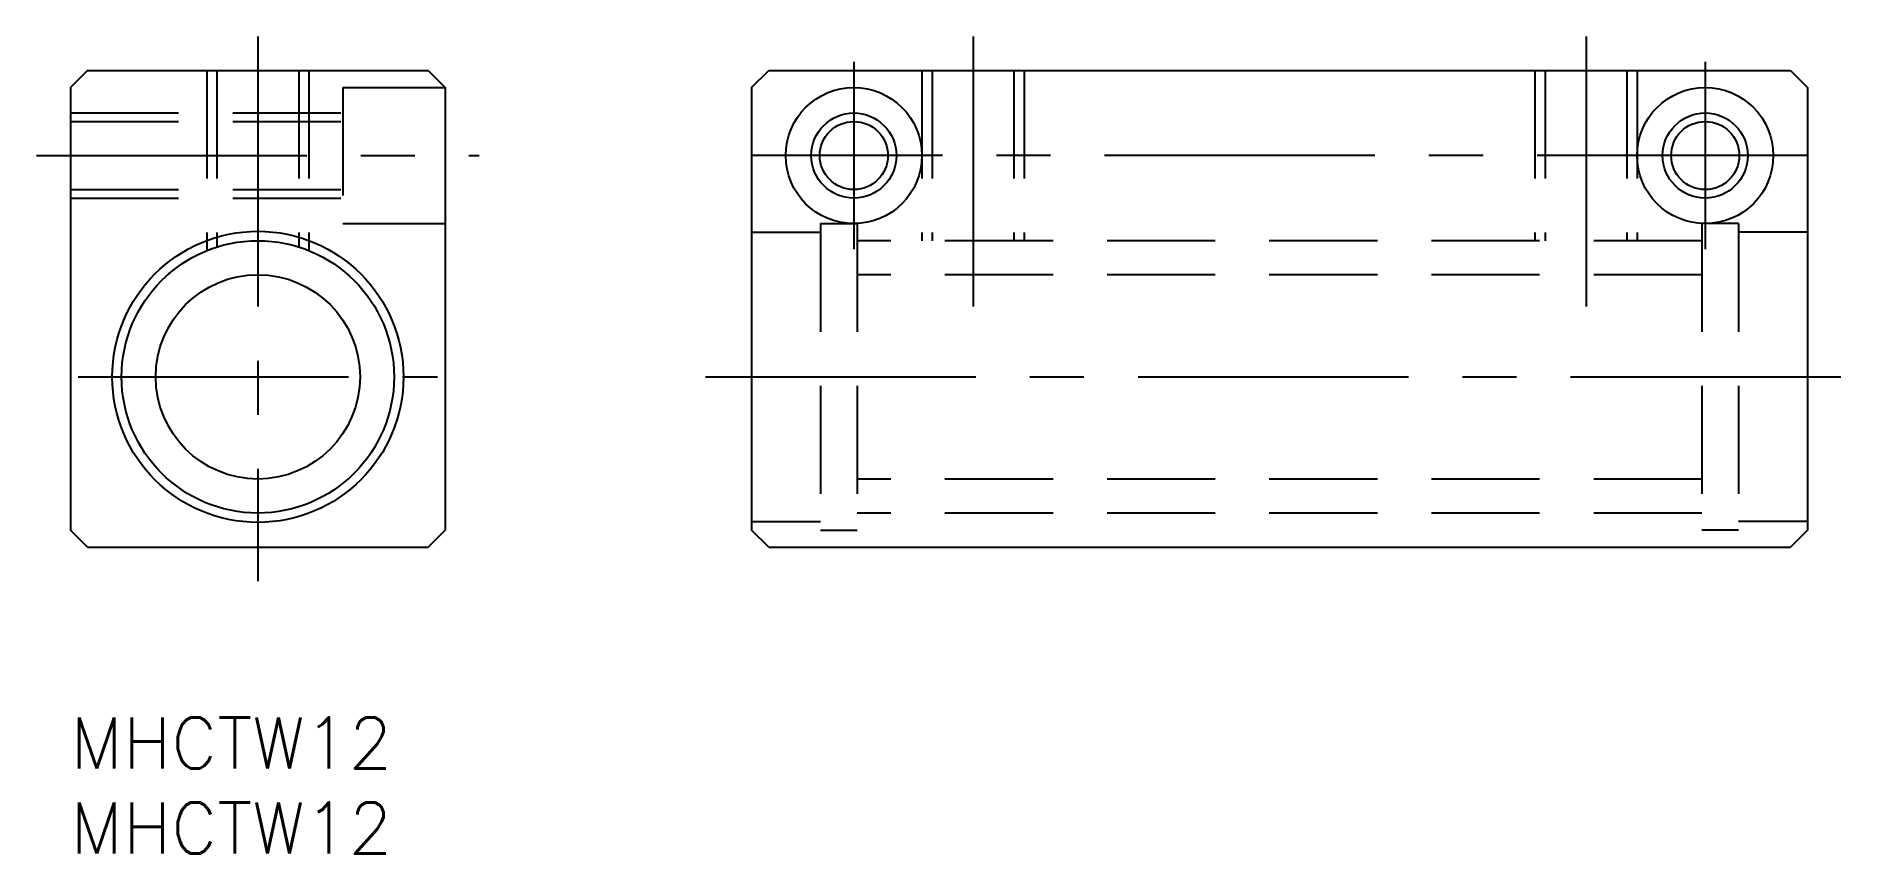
# Model space of a CAD drawing. Extents: x -2 to 105, y -8 to 40.
import ezdxf

# ---------------------------------------------------------------- set-up
doc = ezdxf.new("R2010")
doc.units = 0
doc.header["$LTSCALE"] = 0.5
doc.linetypes.add('CENTER', pattern=[50.8, 31.75, -6.35, 6.35, -6.35])
doc.linetypes.add('DASHED', pattern=[19.05, 12.7, -6.35])
for name, color, linetype in [('MSM_CENTER', 1, 'CENTER'), ('MSM_CONTINUOUS', 7, 'CONTINUOUS'), ('MSM_DASHED', 4, 'DASHED'), ('MSM_NARROW', 5, 'CONTINUOUS'), ('MSM_PART_NUMBER', 7, 'CONTINUOUS')]:
    doc.layers.add(name, color=color, linetype=linetype)
doc.styles.get("Standard").update_dxf_attribs({"font": 'txt.shx', "height": 3, "bigfont": 'bigfont.shx'})

msp = doc.modelspace()

# ---------------------------------------------------------------- linework, layer by layer
at = {"layer": 'MSM_CENTER'}
for p, q in [((11, 40), (11, 8)), ((53, 40), (53, 24)), ((89, 40), (89, 24)), ((46, 38.5), (46, 27.5)), ((96, 38.5), (96, 27.5)), ((-2, 33), (24, 33)), ((102, 33), (40, 33)), ((0.45, 20), (21.55, 20)), ((37.29, 20), (105.12, 20))]:
    msp.add_line(p, q, dxfattribs=at)
at = {"layer": 'MSM_CONTINUOUS'}
for p, q in [((1, 38), (0, 37)), ((1, 38), (21, 38)), ((4, 38), (4, 38)), ((21, 38), (22, 37)), ((40, 37), (41, 38)), ((41, 38), (101, 38)), ((101, 38), (102, 37)), ((0, 37), (0, 11)), ((22, 37), (22, 11)), ((40, 37), (40, 11)), ((102, 37), (102, 11)), ((1, 10), (0, 11)), ((22, 11), (21, 10)), ((41, 10), (40, 11)), ((102, 11), (101, 10)), ((1, 10), (21, 10)), ((41, 10), (101, 10))]:
    msp.add_line(p, q, dxfattribs=at)
for centre, radius in [((46, 33), 4), ((96, 33), 4), ((46, 33), 2), ((96, 33), 2), ((11, 20), 8.55), ((11, 20), 8), ((11, 20), 6)]:
    msp.add_circle(centre, radius, dxfattribs=at)
at = {"layer": 'MSM_DASHED'}
for p, q in [((8, 38), (8, 27.41)), ((8.6, 38), (8.6, 27.63)), ((13.4, 38), (13.4, 27.63)), ((14, 38), (14, 27.41)), ((50, 38), (50, 28)), ((50.6, 38), (50.6, 28)), ((55.4, 38), (55.4, 28)), ((56, 38), (56, 28)), ((86, 38), (86, 28)), ((86.6, 38), (86.6, 28)), ((91.4, 38), (91.4, 28)), ((92, 38), (92, 28)), ((16, 37), (16, 29)), ((16, 37), (22, 37)), ((0, 35.5), (16, 35.5)), ((0, 35), (16, 35)), ((0, 31), (16, 31)), ((0, 30.5), (16, 30.5)), ((16, 29), (22, 29)), ((44.05, 29), (44.05, 11)), ((44.05, 29), (46.2, 29)), ((46.2, 29), (46.2, 11)), ((95.8, 29), (95.8, 11)), ((97.95, 29), (95.8, 29)), ((97.95, 29), (97.95, 11)), ((40, 28.5), (44.05, 28.5)), ((95.8, 28), (46.2, 28)), ((102, 28.5), (97.95, 28.5)), ((95.8, 26), (46.2, 26)), ((95.8, 14), (46.2, 14)), ((95.8, 12), (46.2, 12)), ((40, 11.5), (44.05, 11.5)), ((44.05, 11), (46.2, 11)), ((97.95, 11), (95.8, 11)), ((102, 11.5), (97.95, 11.5))]:
    msp.add_line(p, q, dxfattribs=at)
at = {"layer": 'MSM_NARROW'}
for centre in [(46, 33), (96, 33)]:
    msp.add_circle(centre, 2.5, dxfattribs=at)

# ---------------------------------------------------------------- texts
at = {"layer": 'MSM_PART_NUMBER'}
for p in [(0, -3), (0, -8)]:
    msp.add_text('MHCTW12', height=3, dxfattribs=at).set_placement(p)

doc.saveas('drawing.dxf')
